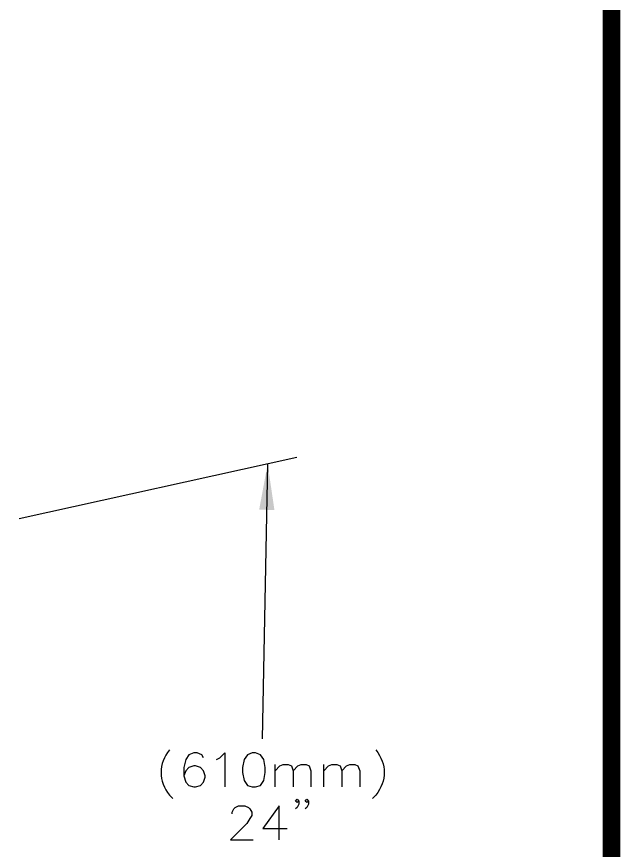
# Paper-space layout 'A-telMax Details' of a CAD drawing. Header units: metres. Extents: x 0 to 2556, y -256 to 559.
# Drawn here: x 546.97 to 581.26, y 102.22 to 149.59 of the extents above; entities that cross this region are included whole.
import ezdxf

# ---------------------------------------------------------------- set-up
doc = ezdxf.new("R2010")
doc.units = ezdxf.units.M
doc.header["$LTSCALE"] = 10
doc.header["$MEASUREMENT"] = 0
doc.layers.add('Details Drawings', color=7, linetype='Continuous')

# ---------------------------------------------------------------- blocks, each defined once
blk = doc.blocks.new('dGLB24x36')
blk.add_wipeout([(0, 0), (0.033, 136.083), (3.452, 143.492), (11.75, 146.933), (123.6, 146.933), (131.903, 143.519), (135.3, 135.667), (135.283, 10.817), (131.88, 3.409), (124.467, 0.017)])
at = {"const_width": 1, "flags": 128}
blk.add_lwpolyline([(135.283, 10.817), (135.317, 11.7), (135.317, 135.233), (135.283, 136.1, 0.373949), (124.483, 146.9), (123.6, 146.933), (11.75, 146.933), (10.867, 146.9, 0.369351), (0.033, 136.083), (0, 135.2), (0, 0), (123.583, 0), (124.467, 0.017, 0.37128)], format="xyb", close=True, dxfattribs=at)
at = {"color": 7, "lineweight": 25}
for points in [[(101.667, 91.033), (117.433, 94.517)], [(115.783, 94.133), (115.467, 78.517)], [(112.145, 77.426), (112.045, 77.609), (111.779, 77.709), (111.595, 77.709), (111.312, 77.609), (111.129, 77.342), (111.029, 76.876), (111.029, 76.409), (111.129, 76.042), (111.312, 75.859), (111.595, 75.776), (111.679, 75.776), (111.962, 75.859), (112.145, 76.042), (112.229, 76.326), (112.229, 76.409), (112.145, 76.692), (111.962, 76.876), (111.679, 76.976), (111.595, 76.976), (111.312, 76.876), (111.129, 76.692), (111.029, 76.409)], [(112.879, 77.342), (113.062, 77.426), (113.345, 77.709), (113.345, 75.776)], [(116.212, 75.776), (116.212, 77.059)], [(116.212, 76.692), (116.479, 76.976), (116.662, 77.059), (116.945, 77.059), (117.129, 76.976), (117.229, 76.692), (117.229, 75.776)], [(117.229, 76.692), (117.495, 76.976), (117.679, 77.059), (117.962, 77.059), (118.145, 76.976), (118.229, 76.692), (118.229, 75.776)], [(118.979, 75.776), (118.979, 77.059)], [(118.979, 76.692), (119.245, 76.976), (119.429, 77.059), (119.712, 77.059), (119.895, 76.976), (119.995, 76.692), (119.995, 75.776)], [(119.995, 76.692), (120.262, 76.976), (120.445, 77.059), (120.729, 77.059), (120.912, 76.976), (121.012, 76.692), (121.012, 75.776)], [(110.212, 75.309), (110.395, 75.126)], [(117.545, 74.976), (117.462, 74.892), (117.362, 74.976), (117.462, 75.076), (117.545, 74.976), (117.545, 74.792), (117.462, 74.609), (117.362, 74.526)], [(118.095, 74.976), (118.012, 74.892), (117.912, 74.976), (118.012, 75.076), (118.095, 74.976), (118.095, 74.792), (118.012, 74.609), (117.912, 74.526)], [(121.929, 75.309), (121.745, 75.126)], [(113.762, 74.242), (113.762, 74.342), (113.862, 74.526), (113.945, 74.609), (114.129, 74.709), (114.495, 74.709), (114.695, 74.609), (114.779, 74.526), (114.879, 74.342), (114.879, 74.159), (114.779, 73.976), (114.595, 73.692), (113.679, 72.776), (114.962, 72.776)], [(116.445, 72.776), (116.445, 74.709), (115.512, 73.409), (116.895, 73.409)]]:
    blk.add_lwpolyline(points, dxfattribs=at)
blk.add_lwpolyline([(114.912, 77.709), (114.629, 77.609), (114.445, 77.342), (114.362, 76.876), (114.362, 76.592), (114.445, 76.142), (114.629, 75.859), (114.912, 75.776), (115.095, 75.776), (115.379, 75.859), (115.562, 76.142), (115.645, 76.592), (115.645, 76.876), (115.562, 77.342), (115.379, 77.609), (115.095, 77.709)], close=True, dxfattribs=at)
for points in [[(110.212, 77.892), (109.57, 77.101), (109.57, 76.1), (110.212, 75.309)], [(121.929, 77.892), (122.567, 77.042), (122.567, 76.159), (121.929, 75.309)]]:
    blk.add_open_spline(points, degree=3, dxfattribs=at)
at = {"color": 7, "lineweight": 25, "transparency": 33554559}
blk.add_solid([(115.3, 91.533), (115.783, 94.133), (116.167, 91.517)], dxfattribs=at)

psp = doc.layouts.new('A-telMax Details')

# ---------------------------------------------------------------- block references
at = {"layer": 'Details Drawings'}
psp.add_blockref('dGLB24x36', (445.448, 30.045), dxfattribs=at)

doc.saveas('drawing.dxf')
